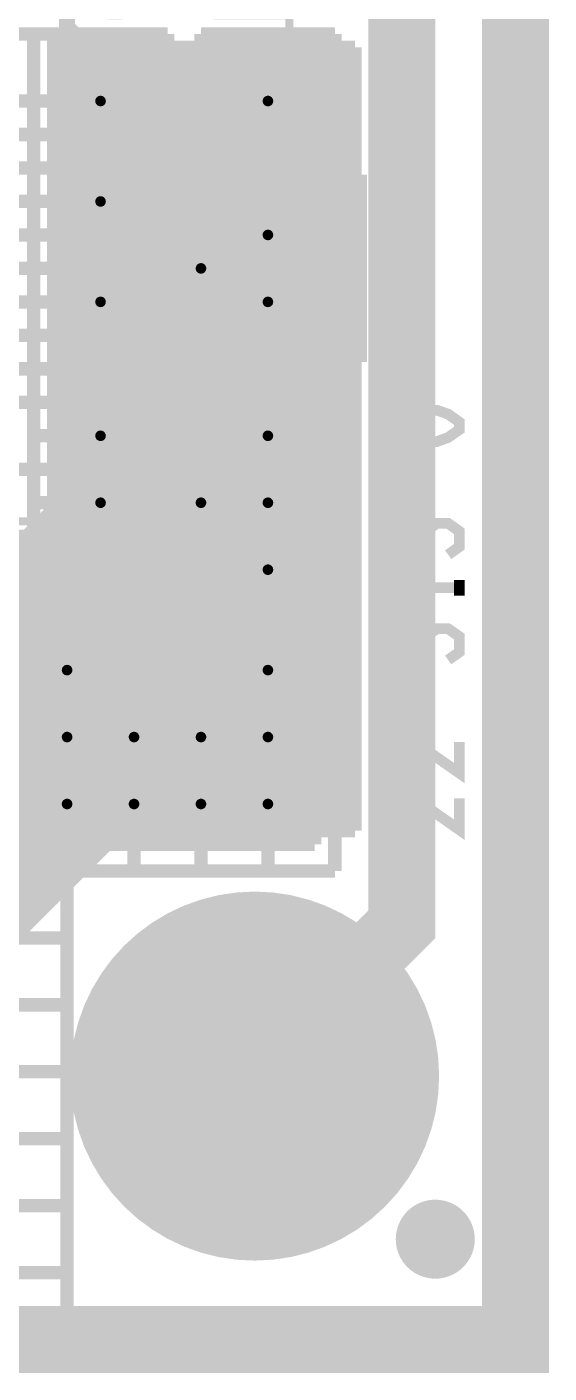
# Model space of a CAD drawing. Extents: x -1 to 101, y -64 to 41.
# Drawn here: x 90.68 to 100.58, y -0.64 to 24.9 of the extents above; entities that cross this region are included whole.
import ezdxf

# ---------------------------------------------------------------- set-up
doc = ezdxf.new("R2010")
doc.units = 0
doc.header["$MEASUREMENT"] = 0
doc.layers.get('0').update_dxf_attribs({"linetype": 'CONTINUOUS'})
for name, color, linetype in [('22-313-0_AST', 7, 'CONTINUOUS'), ('22-313-0_BOT', 7, 'CONTINUOUS'), ('22-313-0_DRD', 2, 'CONTINUOUS'), ('22-313-0_SMB', 4, 'CONTINUOUS'), ('22-313-0_SMT', 3, 'CONTINUOUS'), ('22-313-0_SST', 10, 'CONTINUOUS'), ('22-313-0_TOP', 14, 'CONTINUOUS'), ('THRUHOLE_NPT', 12, 'CONTINUOUS'), ('THRUHOLE_TAP', 11, 'CONTINUOUS')]:
    doc.layers.add(name, color=color, linetype=linetype)

# ---------------------------------------------------------------- blocks, each defined once
blk = doc.blocks.new('ROUND_9')
at = {"const_width": 3.50012}
blk.add_lwpolyline([(-1.75006, 0, 1), (1.75006, 0, 1)], format="xyb", close=True, dxfattribs=at)
blk = doc.blocks.new('ROUND_29')
at = {"const_width": 1.49987}
blk.add_lwpolyline([(-0.749934, 0, 1), (0.749934, 0, 1)], format="xyb", close=True, dxfattribs=at)
blk = doc.blocks.new('ROUND_30')
at = {"const_width": 1.24968}
blk.add_lwpolyline([(-0.62484, 0, 1), (0.62484, 0, 1)], format="xyb", close=True, dxfattribs=at)
blk = doc.blocks.new('ROUND_43')
at = {"const_width": 0.35052}
blk.add_lwpolyline([(-0.17526, 0, 1), (0.17526, 0, 1)], format="xyb", close=True, dxfattribs=at)
blk = doc.blocks.new('ROUND_18')
at = {"const_width": 0.7493}
blk.add_lwpolyline([(-0.37465, 0, 1), (0.37465, 0, 1)], format="xyb", close=True, dxfattribs=at)
blk = doc.blocks.new('ROUND_1')
at = {"const_width": 0.50038}
blk.add_lwpolyline([(-0.25019, 0, 1), (0.25019, 0, 1)], format="xyb", close=True, dxfattribs=at)
blk = doc.blocks.new('ROUND_60')
at = {"const_width": 0.10033}
blk.add_lwpolyline([(-0.050164, 0, 1), (0.050164, 0, 1)], format="xyb", close=True, dxfattribs=at)
blk = doc.blocks.new('ROUND_12')
at = {"const_width": 0.69977}
blk.add_lwpolyline([(-0.349884, 0, 1), (0.349884, 0, 1)], format="xyb", close=True, dxfattribs=at)

msp = doc.modelspace()

# ---------------------------------------------------------------- linework, layer by layer
at = {"layer": '22-313-0_AST'}
for points, const_width in [([(0, 39.99992), (0, 0), (99.949, 0), (99.949, 39.99992), (0, 39.99992)], 1.27), ([(92.20962, 25.1206), (92.44584, 25.1206), (92.84462, 25.51938), (93.84538, 25.51938), (94.24416, 25.1206), (94.48038, 25.1206), (95.65386, 25.1206), (95.65386, 22.01926)], 0.1524), ([(91.15552, 20.61972), (94.7547, 20.61972), (94.7547, 24.2189), (91.15552, 24.2189), (91.15552, 20.61972)], 0.1524), ([(93.70314, 22.98954), (94.10446, 22.98954), (94.10446, 21.84908), (93.70314, 21.84908), (93.70314, 22.98954), (92.56522, 22.98954), (92.56522, 21.84908), (93.70314, 21.84908)], 0.1524), ([(95.65386, 18.62074), (95.65386, 22.01926), (97.0534, 22.01926), (97.0534, 18.62074), (95.65386, 18.62074), (95.65386, 15.5194), (94.48038, 15.5194), (92.20962, 15.5194)], 0.1524), ([(91.15552, 17.32026), (92.05468, 16.4211), (94.7547, 16.4211), (94.7547, 20.02028), (92.05468, 20.02028), (91.15552, 19.12112), (91.15552, 17.32026)], 0.1524), ([(93.70314, 18.79092), (94.10446, 18.79092), (94.10446, 17.65046), (93.70314, 17.65046), (93.70314, 18.79092), (92.56522, 18.79092), (92.56522, 17.65046), (93.70314, 17.65046)], 0.1524), ([(88.65616, 15.5194), (92.20962, 15.5194)], 0.1524), ([(92.4306, 14.8209), (91.97594, 14.8209)], 0.1524), ([(94.25686, 14.8209), (94.71406, 14.8209)], 0.1524), ([(92.06484, 12.13104), (92.57284, 12.13104)], 0.1524), ([(92.57284, 12.13104), (94.11716, 12.13104)], 0.1524), ([(94.62516, 12.13104), (94.11716, 12.13104)], 0.1524)]:
    msp.add_lwpolyline(points, dxfattribs=dict(at, const_width=const_width))
at = {"layer": '22-313-0_AST', "const_width": 0.1524}
for points in [[(92.5957, 15.13586, 0.4142136), (92.20962, 15.52194)], [(94.48038, 15.5194, 0.4142136), (94.09684, 15.13586)], [(92.4306, 14.8209, 0.2444488), (92.59437, 15.13586)], [(94.0943, 15.13586, 0.2430233), (94.25694, 14.82101)], [(91.97594, 14.8209, 0.1922457), (91.45673, 13.52042)], [(92.4306, 14.8209, 0.2441805), (91.75523, 13.52042)], [(94.9325, 13.52042, 0.2445272), (94.25639, 14.82023)], [(95.23222, 13.52042, 0.1922457), (94.7133, 14.82017)], [(91.45524, 13.52042, 0.2095614), (92.06448, 12.13065)], [(91.7575, 13.52042, 0.2723337), (92.57284, 12.13104)], [(94.11716, 12.13104, 0.2723337), (94.93504, 13.52042)], [(94.62516, 12.13104, 0.2095615), (95.23423, 13.52042)], [(92.77858, 12.13104, 0.0970803), (93.345, 12.02002)], [(93.345, 12.01928, 0.0970801), (93.9117, 12.13036)]]:
    msp.add_lwpolyline(points, format="xyb", dxfattribs=at)
at = {"layer": '22-313-0_BOT'}
for points, const_width in [([(94.99854, 4.99872), (94.99854, 5.08254), (97.79, 7.874), (97.79, 32.20974), (94.99854, 34.99866)], 1.27), ([(96.139, 24.511), (91.186, 24.511), (91.186, 15.748), (86.233, 10.795), (86.233, 8.255), (84.582, 6.604), (73.279, 6.604), (73.279, 0.889)], 0.254), ([(96.139, 24.4348), (91.186, 24.4348)], 0.254), ([(91.3384, 24.511), (91.3384, 8.5344)], 0.254), ([(91.567, 24.511), (91.567, 8.763)], 0.254), ([(91.7956, 24.511), (91.7956, 8.9916)], 0.254), ([(92.0242, 24.511), (92.0242, 9.2202)], 0.254), ([(92.2528, 24.511), (92.2528, 9.398)], 0.254), ([(92.4814, 24.511), (92.4814, 9.398)], 0.254), ([(92.71, 24.511), (92.71, 9.398)], 0.254), ([(92.9386, 24.511), (92.9386, 9.398)], 0.254), ([(93.1672, 24.511), (93.1672, 9.398)], 0.254), ([(93.3958, 24.511), (93.3958, 9.398)], 0.254), ([(93.6244, 24.511), (93.6244, 9.398)], 0.254), ([(93.853, 24.511), (93.853, 9.398)], 0.254), ([(94.0816, 24.511), (94.0816, 9.398)], 0.254), ([(94.3102, 24.511), (94.3102, 9.398)], 0.254), ([(94.5388, 24.511), (94.5388, 9.398)], 0.254), ([(94.7674, 24.511), (94.7674, 9.398)], 0.254), ([(94.996, 24.511), (94.996, 9.398)], 0.254), ([(95.2246, 24.511), (95.2246, 9.398)], 0.254), ([(95.4532, 24.511), (95.4532, 9.398)], 0.254), ([(95.6818, 24.511), (95.6818, 9.398)], 0.254), ([(95.9104, 24.511), (95.9104, 9.398)], 0.254), ([(96.139, 24.511), (96.139, 9.398)], 0.254), ([(96.139, 24.2062), (91.186, 24.2062)], 0.254), ([(96.139, 23.9776), (91.186, 23.9776)], 0.254), ([(96.139, 23.749), (91.186, 23.749)], 0.254), ([(96.139, 23.5204), (91.186, 23.5204)], 0.254), ([(96.139, 23.2918), (91.186, 23.2918)], 0.254), ([(96.139, 23.0632), (91.186, 23.0632)], 0.254), ([(96.139, 22.8346), (91.186, 22.8346)], 0.254), ([(96.139, 22.606), (91.186, 22.606)], 0.254), ([(96.139, 22.3774), (91.186, 22.3774)], 0.254), ([(96.139, 22.1488), (91.186, 22.1488)], 0.254), ([(96.139, 21.9202), (91.186, 21.9202)], 0.254), ([(96.139, 21.6916), (91.186, 21.6916)], 0.254), ([(96.139, 21.463), (91.186, 21.463)], 0.254), ([(96.139, 21.2344), (91.186, 21.2344)], 0.254), ([(96.139, 21.0058), (91.186, 21.0058)], 0.254), ([(96.139, 20.7772), (91.186, 20.7772)], 0.254), ([(96.139, 20.5486), (91.186, 20.5486)], 0.254), ([(96.139, 20.32), (91.186, 20.32)], 0.254), ([(96.139, 20.0914), (91.186, 20.0914)], 0.254), ([(96.139, 19.8628), (91.186, 19.8628)], 0.254), ([(96.139, 19.6342), (91.186, 19.6342)], 0.254), ([(96.139, 19.4056), (91.186, 19.4056)], 0.254), ([(96.139, 19.177), (91.186, 19.177)], 0.254), ([(96.139, 18.9484), (91.186, 18.9484)], 0.254), ([(96.139, 18.7198), (91.186, 18.7198)], 0.254), ([(96.139, 18.4912), (91.186, 18.4912)], 0.254), ([(96.139, 18.2626), (91.186, 18.2626)], 0.254), ([(96.139, 18.034), (91.186, 18.034)], 0.254), ([(96.139, 17.8054), (91.186, 17.8054)], 0.254), ([(96.139, 17.5768), (91.186, 17.5768)], 0.254), ([(96.139, 17.3482), (91.186, 17.3482)], 0.254), ([(96.139, 17.1196), (91.186, 17.1196)], 0.254), ([(96.139, 16.891), (91.186, 16.891)], 0.254), ([(96.139, 16.6624), (91.186, 16.6624)], 0.254), ([(96.139, 16.4338), (91.186, 16.4338)], 0.254), ([(96.139, 16.2052), (91.186, 16.2052)], 0.254), ([(96.139, 15.9766), (91.186, 15.9766)], 0.254), ([(96.139, 15.748), (91.186, 15.748)], 0.254), ([(96.139, 15.5194), (90.9574, 15.5194)], 0.254), ([(91.1098, 15.6718), (91.1098, 8.3058)], 0.254), ([(90.6526, 15.2146), (90.6526, 7.8486)], 0.254), ([(96.139, 15.2908), (90.7288, 15.2908)], 0.254), ([(90.8812, 15.4432), (90.8812, 8.0772)], 0.254), ([(96.139, 15.0622), (90.5002, 15.0622)], 0.254), ([(96.139, 14.8336), (90.2716, 14.8336)], 0.254), ([(96.139, 14.605), (90.043, 14.605)], 0.254), ([(96.139, 14.3764), (89.8144, 14.3764)], 0.254), ([(96.139, 13.9192), (89.3572, 13.9192)], 0.254), ([(96.139, 14.1478), (89.5858, 14.1478)], 0.254), ([(96.139, 13.6906), (89.1286, 13.6906)], 0.254), ([(96.139, 13.462), (88.9, 13.462)], 0.254), ([(96.139, 13.2334), (88.6714, 13.2334)], 0.254), ([(96.139, 13.0048), (88.4428, 13.0048)], 0.254), ([(96.139, 12.7762), (88.2142, 12.7762)], 0.254), ([(96.139, 12.5476), (87.9856, 12.5476)], 0.254), ([(96.139, 12.319), (87.757, 12.319)], 0.254), ([(96.139, 12.0904), (87.5284, 12.0904)], 0.254), ([(96.139, 11.6332), (87.0712, 11.6332)], 0.254), ([(96.139, 11.8618), (87.2998, 11.8618)], 0.254), ([(96.139, 11.4046), (86.8426, 11.4046)], 0.254), ([(96.139, 11.176), (86.614, 11.176)], 0.254), ([(96.139, 10.9474), (86.3854, 10.9474)], 0.254), ([(96.139, 10.7188), (86.233, 10.7188)], 0.254), ([(96.139, 10.4902), (86.233, 10.4902)], 0.254), ([(96.139, 10.2616), (86.233, 10.2616)], 0.254), ([(96.139, 10.033), (86.233, 10.033)], 0.254), ([(96.139, 9.8044), (86.233, 9.8044)], 0.254), ([(96.139, 9.5758), (86.233, 9.5758)], 0.254), ([(92.1512, 9.3472), (86.233, 9.3472)], 0.254), ([(92.202, 9.398), (90.424, 7.62)], 0.254), ([(96.139, 9.398), (92.202, 9.398)], 0.254), ([(91.9226, 9.1186), (86.233, 9.1186)], 0.254), ([(91.694, 8.89), (86.233, 8.89)], 0.254), ([(91.4654, 8.6614), (86.233, 8.6614)], 0.254), ([(91.2368, 8.4328), (86.233, 8.4328)], 0.254), ([(91.0082, 8.2042), (86.1822, 8.2042)], 0.254), ([(90.7796, 7.9756), (85.9536, 7.9756)], 0.254), ([(90.551, 7.747), (85.725, 7.747)], 0.254)]:
    msp.add_lwpolyline(points, dxfattribs=dict(at, const_width=const_width))
at = {"layer": '22-313-0_DRD'}
for points, const_width in [([(0, 39.99992), (0, 0), (99.949, 0), (99.949, 39.99992), (0, 39.99992)], 1.27), ([(91.44, 24.765), (88.9, 24.765)], 0.254), ([(90.805, 24.765), (90.805, 22.225)], 0.254), ([(93.345, 24.765), (90.805, 24.765)], 0.254), ([(91.44, 22.225), (91.44, 24.765)], 0.254), ([(92.075, 24.765), (92.075, 22.225)], 0.254), ([(93.345, 22.225), (93.345, 24.765)], 0.254), ([(93.98, 24.765), (93.98, 22.225)], 0.254), ([(96.52, 24.765), (93.98, 24.765)], 0.254), ([(95.25, 24.765), (95.25, 22.225)], 0.254), ([(96.52, 22.225), (96.52, 24.765)], 0.254), ([(91.44, 23.495), (88.9, 23.495)], 0.254), ([(93.345, 23.495), (90.805, 23.495)], 0.254), ([(96.52, 23.495), (93.98, 23.495)], 0.254), ([(91.44, 22.86), (88.9, 22.86)], 0.254), ([(90.805, 22.86), (90.805, 20.32)], 0.254), ([(93.345, 22.86), (90.805, 22.86)], 0.254), ([(91.44, 20.32), (91.44, 22.86)], 0.254), ([(92.075, 22.86), (92.075, 20.32)], 0.254), ([(93.345, 20.32), (93.345, 22.86)], 0.254), ([(93.16974, 22.16658), (93.80474, 22.80158)], 0.254), ([(93.16974, 22.67458), (93.16974, 22.16658)], 0.254), ([(93.80474, 22.03958), (93.16974, 22.67458)], 0.254), ([(93.80474, 22.80158), (94.43974, 22.16658)], 0.254), ([(94.43974, 22.67458), (93.80474, 22.03958)], 0.254), ([(94.43974, 22.16658), (94.43974, 22.67458)], 0.254), ([(88.9, 22.225), (91.44, 22.225)], 0.254), ([(90.805, 22.225), (93.345, 22.225)], 0.254), ([(93.98, 22.225), (93.98, 19.685)], 0.254), ([(96.52, 22.225), (93.98, 22.225)], 0.254), ([(93.98, 22.225), (96.52, 22.225)], 0.254), ([(95.25, 22.225), (95.25, 19.685)], 0.254), ([(96.52, 19.685), (96.52, 22.225)], 0.254), ([(91.44, 21.59), (88.9, 21.59)], 0.254), ([(93.345, 21.59), (90.805, 21.59)], 0.254), ([(92.71, 21.59), (92.71, 19.05)], 0.254), ([(95.25, 21.59), (92.71, 21.59)], 0.254), ([(93.98, 21.59), (93.98, 19.05)], 0.254), ([(95.25, 19.05), (95.25, 21.59)], 0.254), ([(91.44, 20.955), (88.9, 20.955)], 0.254), ([(90.805, 20.955), (90.805, 18.415)], 0.254), ([(93.345, 20.955), (90.805, 20.955)], 0.254), ([(91.44, 18.415), (91.44, 20.955)], 0.254), ([(92.075, 20.955), (92.075, 18.415)], 0.254), ([(93.345, 18.415), (93.345, 20.955)], 0.254), ([(96.52, 20.955), (93.98, 20.955)], 0.254), ([(93.98, 20.955), (93.98, 18.415)], 0.254), ([(96.52, 20.955), (93.98, 20.955)], 0.254), ([(95.25, 20.955), (95.25, 18.415)], 0.254), ([(96.52, 18.415), (96.52, 20.955)], 0.254), ([(88.9, 20.32), (91.44, 20.32)], 0.254), ([(90.805, 20.32), (93.345, 20.32)], 0.254), ([(95.25, 20.32), (92.71, 20.32)], 0.254), ([(91.44, 19.685), (88.9, 19.685)], 0.254), ([(93.345, 19.685), (90.805, 19.685)], 0.254), ([(93.98, 19.685), (96.52, 19.685)], 0.254), ([(96.52, 19.685), (93.98, 19.685)], 0.254), ([(91.44, 19.05), (88.9, 19.05)], 0.254), ([(91.44, 16.51), (91.44, 19.05)], 0.254), ([(92.71, 19.05), (95.25, 19.05)], 0.254), ([(93.16974, 17.96542), (93.80474, 18.60042)], 0.254), ([(93.80474, 18.60042), (94.43974, 17.96542)], 0.254), ([(88.9, 18.415), (91.44, 18.415)], 0.254), ([(90.805, 18.415), (90.805, 15.875)], 0.254), ([(93.345, 18.415), (90.805, 18.415)], 0.254), ([(90.805, 18.415), (93.345, 18.415)], 0.254), ([(92.075, 18.415), (92.075, 15.875)], 0.254), ([(93.16974, 18.47342), (93.16974, 17.96542)], 0.254), ([(93.80474, 17.83842), (93.16974, 18.47342)], 0.254), ([(93.345, 15.875), (93.345, 18.415)], 0.254), ([(94.43974, 18.47342), (93.80474, 17.83842)], 0.254), ([(93.98, 18.415), (96.52, 18.415)], 0.254), ([(93.98, 18.415), (93.98, 15.875)], 0.254), ([(96.52, 18.415), (93.98, 18.415)], 0.254), ([(94.43974, 17.96542), (94.43974, 18.47342)], 0.254), ([(95.25, 18.415), (95.25, 15.875)], 0.254), ([(96.52, 15.875), (96.52, 18.415)], 0.254), ([(91.44, 17.78), (88.9, 17.78)], 0.254), ([(90.805, 17.145), (90.805, 14.605)], 0.254), ([(93.345, 17.145), (90.805, 17.145)], 0.254), ([(93.345, 17.145), (90.805, 17.145)], 0.254), ([(92.075, 17.145), (92.075, 14.605)], 0.254), ([(92.71, 17.145), (92.71, 14.605)], 0.254), ([(95.25, 17.145), (92.71, 17.145)], 0.254), ([(93.345, 14.605), (93.345, 17.145)], 0.254), ([(93.98, 17.145), (93.98, 14.605)], 0.254), ([(96.52, 17.145), (93.98, 17.145)], 0.254), ([(93.98, 17.145), (93.98, 14.605)], 0.254), ([(96.52, 17.145), (93.98, 17.145)], 0.254), ([(95.25, 17.145), (95.25, 14.605)], 0.254), ([(95.25, 14.605), (95.25, 17.145)], 0.254), ([(96.52, 14.605), (96.52, 17.145)], 0.254), ([(88.9, 16.51), (91.44, 16.51)], 0.254), ([(93.345, 15.875), (90.805, 15.875)], 0.254), ([(90.805, 15.875), (93.345, 15.875)], 0.254), ([(95.25, 15.875), (92.71, 15.875)], 0.254), ([(93.98, 15.875), (93.98, 13.335)], 0.254), ([(96.52, 15.875), (93.98, 15.875)], 0.254), ([(96.52, 15.875), (93.98, 15.875)], 0.254), ([(93.98, 15.875), (96.52, 15.875)], 0.254), ([(95.25, 15.875), (95.25, 13.335)], 0.254), ([(96.52, 13.335), (96.52, 15.875)], 0.254), ([(91.44, 15.24), (88.9, 15.24)], 0.254), ([(91.44, 12.7), (91.44, 15.24)], 0.254), ([(90.805, 14.605), (93.345, 14.605)], 0.254), ([(92.71, 14.605), (95.25, 14.605)], 0.254), ([(96.52, 14.605), (93.98, 14.605)], 0.254), ([(93.98, 14.605), (96.52, 14.605)], 0.254), ([(91.44, 13.97), (88.9, 13.97)], 0.254), ([(91.44, 13.97), (88.9, 13.97)], 0.254), ([(92.71, 13.97), (90.17, 13.97)], 0.254), ([(91.44, 13.97), (91.44, 11.43)], 0.254), ([(91.44, 11.43), (91.44, 13.97)], 0.254), ([(92.71, 11.43), (92.71, 13.97)], 0.254), ([(93.345, 14.15542), (93.345, 12.88542)], 0.254), ([(93.98, 13.97), (93.98, 11.43)], 0.254), ([(96.52, 13.97), (93.98, 13.97)], 0.254), ([(95.25, 13.97), (95.25, 11.43)], 0.254), ([(96.52, 11.43), (96.52, 13.97)], 0.254), ([(93.98, 13.52042), (92.71, 13.52042)], 0.254), ([(93.98, 13.335), (96.52, 13.335)], 0.254), ([(91.44, 12.7), (88.9, 12.7)], 0.254), ([(91.44, 12.7), (88.9, 12.7)], 0.254), ([(88.9, 12.7), (91.44, 12.7)], 0.254), ([(92.71, 12.7), (90.17, 12.7)], 0.254), ([(92.71, 12.7), (90.17, 12.7)], 0.254), ([(91.44, 12.7), (91.44, 10.16)], 0.254), ([(93.98, 12.7), (91.44, 12.7)], 0.254), ([(91.44, 12.7), (91.44, 10.16)], 0.254), ([(91.44, 10.16), (91.44, 12.7)], 0.254), ([(92.71, 12.7), (92.71, 10.16)], 0.254), ([(95.25, 12.7), (92.71, 12.7)], 0.254), ([(92.71, 12.7), (92.71, 10.16)], 0.254), ([(92.71, 10.16), (92.71, 12.7)], 0.254), ([(93.98, 12.7), (93.98, 10.16)], 0.254), ([(93.98, 10.16), (93.98, 12.7)], 0.254), ([(96.52, 12.7), (93.98, 12.7)], 0.254), ([(93.98, 12.7), (93.98, 10.16)], 0.254), ([(96.52, 12.7), (93.98, 12.7)], 0.254), ([(95.25, 10.16), (95.25, 12.7)], 0.254), ([(95.25, 12.7), (95.25, 10.16)], 0.254), ([(96.52, 10.16), (96.52, 12.7)], 0.254), ([(88.9, 11.43), (91.44, 11.43)], 0.254), ([(91.44, 11.43), (88.9, 11.43)], 0.254), ([(91.44, 11.43), (88.9, 11.43)], 0.254), ([(90.17, 11.43), (92.71, 11.43)], 0.254), ([(92.71, 11.43), (90.17, 11.43)], 0.254), ([(92.71, 11.43), (90.17, 11.43)], 0.254), ([(91.44, 11.43), (91.44, 8.89)], 0.254), ([(93.98, 11.43), (91.44, 11.43)], 0.254), ([(93.98, 11.43), (91.44, 11.43)], 0.254), ([(91.44, 11.43), (91.44, 8.89)], 0.254), ([(91.44, 8.89), (91.44, 11.43)], 0.254), ([(92.71, 11.43), (92.71, 8.89)], 0.254), ([(95.25, 11.43), (92.71, 11.43)], 0.254), ([(92.71, 11.43), (92.71, 8.89)], 0.254), ([(95.25, 11.43), (92.71, 11.43)], 0.254), ([(92.71, 8.89), (92.71, 11.43)], 0.254), ([(93.98, 8.89), (93.98, 11.43)], 0.254), ([(93.98, 11.43), (96.52, 11.43)], 0.254), ([(96.52, 11.43), (93.98, 11.43)], 0.254), ([(93.98, 11.43), (93.98, 8.89)], 0.254), ([(96.52, 11.43), (93.98, 11.43)], 0.254), ([(93.98, 11.43), (93.98, 8.89)], 0.254), ([(95.25, 11.43), (95.25, 8.89)], 0.254), ([(95.25, 8.89), (95.25, 11.43)], 0.254), ([(96.52, 8.89), (96.52, 11.43)], 0.254), ([(88.9, 10.16), (91.44, 10.16)], 0.254), ([(91.44, 10.16), (88.9, 10.16)], 0.254), ([(91.44, 10.16), (88.9, 10.16)], 0.254), ([(90.17, 10.16), (92.71, 10.16)], 0.254), ([(92.71, 10.16), (90.17, 10.16)], 0.254), ([(93.98, 10.16), (91.44, 10.16)], 0.254), ([(91.44, 10.16), (93.98, 10.16)], 0.254), ([(91.44, 7.62), (91.44, 10.16)], 0.254), ([(92.71, 10.16), (95.25, 10.16)], 0.254), ([(95.25, 10.16), (92.71, 10.16)], 0.254), ([(93.98, 10.16), (96.52, 10.16)], 0.254), ([(96.52, 10.16), (93.98, 10.16)], 0.254), ([(91.44, 8.89), (88.9, 8.89)], 0.254), ([(88.9, 8.89), (91.44, 8.89)], 0.254), ([(91.44, 8.89), (88.9, 8.89)], 0.254), ([(90.17, 8.89), (92.71, 8.89)], 0.254), ([(91.44, 6.35), (91.44, 8.89)], 0.254), ([(91.44, 8.89), (93.98, 8.89)], 0.254), ([(92.71, 8.89), (95.25, 8.89)], 0.254), ([(93.98, 8.89), (96.52, 8.89)], 0.254), ([(91.44, 7.62), (88.9, 7.62)], 0.254), ([(88.9, 7.62), (91.44, 7.62)], 0.254), ([(88.9, 6.35), (91.44, 6.35)], 0.254), ([(91.44, 6.35), (88.9, 6.35)], 0.254), ([(91.44, 3.81), (91.44, 6.35)], 0.254), ([(94.36354, 5.63372), (94.36354, 4.36372)], 0.254), ([(95.63354, 5.63372), (94.36354, 5.63372)], 0.254), ([(95.63354, 5.63372), (94.36354, 4.36372)], 0.254), ([(95.63354, 4.36372), (94.36354, 5.63372)], 0.254), ([(95.63354, 4.36372), (95.63354, 5.63372)], 0.254), ([(91.44, 5.08), (88.9, 5.08)], 0.254), ([(91.44, 5.08), (88.9, 5.08)], 0.254), ([(91.44, 2.54), (91.44, 5.08)], 0.254), ([(94.36354, 4.36372), (95.63354, 4.36372)], 0.254), ([(91.44, 3.81), (88.9, 3.81)], 0.254), ([(88.9, 3.81), (91.44, 3.81)], 0.254), ([(91.44, 3.81), (88.9, 3.81)], 0.254), ([(91.44, 1.27), (91.44, 3.81)], 0.254), ([(91.44, 2.54), (88.9, 2.54)], 0.254), ([(88.9, 2.54), (91.44, 2.54)], 0.254), ([(91.44, 2.54), (88.9, 2.54)], 0.254), ([(91.44, 0), (91.44, 2.54)], 0.254), ([(88.9, 1.27), (91.44, 1.27)], 0.254), ([(91.44, 1.27), (88.9, 1.27)], 0.254), ([(88.9, 0), (91.44, 0)], 0.254)]:
    msp.add_lwpolyline(points, dxfattribs=dict(at, const_width=const_width))
at = {"layer": '22-313-0_SMB', "const_width": 0.254}
for points in [[(91.567, 24.003), (91.567, 15.367), (86.614, 10.414), (86.614, 7.62), (85.217, 6.223), (73.914, 6.223), (73.914, 1.143)], [(95.631, 24.003), (91.567, 24.003)], [(91.6178, 24.003), (91.6178, 9.3218)], [(91.8464, 24.003), (91.8464, 9.5504)], [(92.075, 24.003), (92.075, 9.779)], [(92.3036, 24.003), (92.3036, 9.779)], [(92.5322, 24.003), (92.5322, 9.779)], [(92.7608, 24.003), (92.7608, 9.779)], [(92.9894, 24.003), (92.9894, 9.779)], [(93.218, 24.003), (93.218, 9.779)], [(93.4466, 24.003), (93.4466, 9.779)], [(93.6752, 24.003), (93.6752, 9.779)], [(93.9038, 24.003), (93.9038, 9.779)], [(94.1324, 24.003), (94.1324, 9.779)], [(94.361, 24.003), (94.361, 9.779)], [(94.5896, 24.003), (94.5896, 9.779)], [(94.8182, 24.003), (94.8182, 9.779)], [(95.0468, 24.003), (95.0468, 9.779)], [(95.2754, 24.003), (95.2754, 9.779)], [(95.504, 24.003), (95.504, 9.779)], [(95.631, 24.003), (95.631, 9.779)], [(95.631, 23.876), (91.567, 23.876)], [(95.631, 23.6474), (91.567, 23.6474)], [(95.631, 23.4188), (91.567, 23.4188)], [(95.631, 23.1902), (91.567, 23.1902)], [(95.631, 22.9616), (91.567, 22.9616)], [(95.631, 22.733), (91.567, 22.733)], [(95.631, 22.5044), (91.567, 22.5044)], [(95.631, 22.2758), (91.567, 22.2758)], [(95.631, 22.0472), (91.567, 22.0472)], [(95.631, 21.8186), (91.567, 21.8186)], [(95.631, 21.59), (91.567, 21.59)], [(95.631, 21.3614), (91.567, 21.3614)], [(95.631, 21.1328), (91.567, 21.1328)], [(95.631, 20.9042), (91.567, 20.9042)], [(95.631, 20.6756), (91.567, 20.6756)], [(95.631, 20.447), (91.567, 20.447)], [(95.631, 20.2184), (91.567, 20.2184)], [(95.631, 19.9898), (91.567, 19.9898)], [(95.631, 19.7612), (91.567, 19.7612)], [(95.631, 19.5326), (91.567, 19.5326)], [(95.631, 19.304), (91.567, 19.304)], [(95.631, 19.0754), (91.567, 19.0754)], [(95.631, 18.8468), (91.567, 18.8468)], [(95.631, 18.6182), (91.567, 18.6182)], [(95.631, 18.3896), (91.567, 18.3896)], [(95.631, 18.161), (91.567, 18.161)], [(95.631, 17.9324), (91.567, 17.9324)], [(95.631, 17.7038), (91.567, 17.7038)], [(95.631, 17.4752), (91.567, 17.4752)], [(95.631, 17.2466), (91.567, 17.2466)], [(95.631, 17.018), (91.567, 17.018)], [(95.631, 16.7894), (91.567, 16.7894)], [(95.631, 16.5608), (91.567, 16.5608)], [(95.631, 16.3322), (91.567, 16.3322)], [(95.631, 16.1036), (91.567, 16.1036)], [(95.631, 15.875), (91.567, 15.875)], [(95.631, 15.6464), (91.567, 15.6464)], [(95.631, 15.4178), (91.567, 15.4178)], [(91.1606, 14.9606), (91.1606, 8.8646)], [(95.631, 14.9606), (91.1606, 14.9606)], [(91.3892, 15.1892), (91.3892, 9.0932)], [(95.631, 15.1892), (91.3892, 15.1892)], [(90.932, 14.732), (90.932, 8.636)], [(95.631, 14.732), (90.932, 14.732)], [(90.7034, 14.5034), (90.7034, 8.4074)], [(95.631, 14.5034), (90.7034, 14.5034)], [(95.631, 14.2748), (90.4748, 14.2748)], [(95.631, 14.0462), (90.2462, 14.0462)], [(95.631, 13.8176), (90.0176, 13.8176)], [(95.631, 13.589), (89.789, 13.589)], [(95.631, 13.3604), (89.5604, 13.3604)], [(95.631, 12.9032), (89.1032, 12.9032)], [(95.631, 13.1318), (89.3318, 13.1318)], [(95.631, 12.6746), (88.8746, 12.6746)], [(95.631, 12.446), (88.646, 12.446)], [(95.631, 12.2174), (88.4174, 12.2174)], [(95.631, 11.9888), (88.1888, 11.9888)], [(95.631, 11.7602), (87.9602, 11.7602)], [(95.631, 11.5316), (87.7316, 11.5316)], [(95.631, 11.303), (87.503, 11.303)], [(95.631, 11.0744), (87.2744, 11.0744)], [(95.631, 10.6172), (86.8172, 10.6172)], [(95.631, 10.8458), (87.0458, 10.8458)], [(95.631, 10.3886), (86.614, 10.3886)], [(95.631, 10.16), (86.614, 10.16)], [(95.631, 9.9314), (86.614, 9.9314)], [(91.9988, 9.7028), (86.614, 9.7028)], [(92.075, 9.779), (89.916, 7.62)], [(95.631, 9.779), (92.075, 9.779)], [(91.7702, 9.4742), (86.614, 9.4742)], [(91.5416, 9.2456), (86.614, 9.2456)], [(91.313, 9.017), (86.614, 9.017)], [(91.0844, 8.7884), (86.614, 8.7884)], [(90.8558, 8.5598), (86.614, 8.5598)], [(90.6272, 8.3312), (86.614, 8.3312)]]:
    msp.add_lwpolyline(points, dxfattribs=at)
at = {"layer": '22-313-0_SST'}
for points, const_width in [([(92.20962, 25.1206), (92.44584, 25.1206), (92.84462, 25.51938), (93.84538, 25.51938), (94.24416, 25.1206), (94.48038, 25.1206), (95.65386, 25.1206), (95.65386, 22.01926)], 0.1524), ([(91.15552, 20.61972), (94.7547, 20.61972), (94.7547, 24.2189), (91.15552, 24.2189), (91.15552, 20.61972)], 0.1524), ([(93.70314, 22.98954), (94.10446, 22.98954), (94.10446, 21.84908), (93.70314, 21.84908), (93.70314, 22.98954), (92.56522, 22.98954), (92.56522, 21.84908), (93.70314, 21.84908)], 0.1524), ([(95.65386, 18.62074), (95.65386, 22.01926), (97.0534, 22.01926), (97.0534, 18.62074), (95.65386, 18.62074), (95.65386, 15.5194), (94.48038, 15.5194), (92.20962, 15.5194)], 0.1524), ([(95.67418, 21.96084), (95.67418, 18.6436)], 0.1524), ([(96.9899, 21.96084), (95.67418, 21.96084)], 0.1524), ([(96.9899, 21.89988), (95.67418, 21.89988)], 0.1524), ([(95.77578, 21.96084), (95.77578, 18.6436)], 0.1524), ([(95.91294, 21.96084), (95.91294, 18.6436)], 0.1524), ([(96.0501, 21.96084), (96.0501, 18.6436)], 0.1524), ([(96.18726, 21.96084), (96.18726, 18.6436)], 0.1524), ([(96.32442, 21.96084), (96.32442, 18.6436)], 0.1524), ([(96.46158, 21.96084), (96.46158, 18.6436)], 0.1524), ([(96.59874, 21.96084), (96.59874, 18.6436)], 0.1524), ([(96.7359, 21.96084), (96.7359, 18.6436)], 0.1524), ([(96.87306, 21.96084), (96.87306, 18.6436)], 0.1524), ([(96.9899, 21.96084), (96.9899, 18.6436)], 0.1524), ([(96.9899, 21.76272), (95.67418, 21.76272)], 0.1524), ([(96.9899, 21.62556), (95.67418, 21.62556)], 0.1524), ([(96.9899, 21.4884), (95.67418, 21.4884)], 0.1524), ([(96.9899, 21.35124), (95.67418, 21.35124)], 0.1524), ([(96.9899, 21.21408), (95.67418, 21.21408)], 0.1524), ([(96.9899, 21.07692), (95.67418, 21.07692)], 0.1524), ([(96.9899, 20.93976), (95.67418, 20.93976)], 0.1524), ([(96.9899, 20.8026), (95.67418, 20.8026)], 0.1524), ([(96.9899, 20.66544), (95.67418, 20.66544)], 0.1524), ([(96.9899, 20.52828), (95.67418, 20.52828)], 0.1524), ([(96.9899, 20.39112), (95.67418, 20.39112)], 0.1524), ([(96.9899, 20.25396), (95.67418, 20.25396)], 0.1524), ([(96.9899, 20.1168), (95.67418, 20.1168)], 0.1524), ([(91.15552, 17.32026), (92.05468, 16.4211), (94.7547, 16.4211), (94.7547, 20.02028), (92.05468, 20.02028), (91.15552, 19.12112), (91.15552, 17.32026)], 0.1524), ([(96.9899, 19.97964), (95.67418, 19.97964)], 0.1524), ([(96.9899, 19.84248), (95.67418, 19.84248)], 0.1524), ([(96.9899, 19.70532), (95.67418, 19.70532)], 0.1524), ([(96.9899, 19.56816), (95.67418, 19.56816)], 0.1524), ([(96.9899, 19.431), (95.67418, 19.431)], 0.1524), ([(96.9899, 19.29384), (95.67418, 19.29384)], 0.1524), ([(96.9899, 19.15668), (95.67418, 19.15668)], 0.1524), ([(96.9899, 19.01952), (95.67418, 19.01952)], 0.1524), ([(96.9899, 18.88236), (95.67418, 18.88236)], 0.1524), ([(93.70314, 18.79092), (94.10446, 18.79092), (94.10446, 17.65046), (93.70314, 17.65046), (93.70314, 18.79092), (92.56522, 18.79092), (92.56522, 17.65046), (93.70314, 17.65046)], 0.1524), ([(96.9899, 18.7452), (95.67418, 18.7452)], 0.1524), ([(96.9899, 18.6436), (95.67418, 18.6436)], 0.1524), ([(98.87966, 17.2593), (98.66884, 17.11198), (98.45548, 17.03578), (98.03384, 17.03578), (97.82048, 17.11198), (97.60966, 17.2593), (97.60966, 17.40662), (97.82048, 17.55648), (98.03384, 17.63014), (98.45548, 17.63014), (98.66884, 17.55648), (98.87966, 17.40662), (98.87966, 17.2593)], 0.2032), ([(98.24466, 16.55572), (98.24466, 15.9639)], 0.2032), ([(88.65616, 15.5194), (92.20962, 15.5194)], 0.1524), ([(98.66884, 14.88948), (98.87966, 15.03934), (98.87966, 15.33398), (98.66884, 15.48384), (98.45548, 15.48384), (98.03384, 15.18666), (97.60966, 15.48384), (97.60966, 14.88948)], 0.2032), ([(92.4306, 14.8209), (91.97594, 14.8209)], 0.1524), ([(94.25686, 14.8209), (94.71406, 14.8209)], 0.1524), ([(98.87966, 14.2621), (97.60966, 14.2621), (97.82048, 14.11478)], 0.2032), ([(98.87966, 14.40942), (98.87966, 14.11478)], 0.2032), ([(98.66884, 12.89304), (98.87966, 13.04036), (98.87966, 13.33754), (98.66884, 13.48486), (98.45548, 13.48486), (98.03384, 13.18768), (97.60966, 13.48486), (97.60966, 12.89304)], 0.2032), ([(98.24466, 12.41298), (98.24466, 11.81862)], 0.2032), ([(92.06484, 12.13104), (92.57284, 12.13104)], 0.1524), ([(92.57284, 12.13104), (94.11716, 12.13104)], 0.1524), ([(94.62516, 12.13104), (94.11716, 12.13104)], 0.1524), ([(98.87966, 11.33856), (98.87966, 10.74674), (98.03384, 11.33856), (97.82048, 11.33856), (97.60966, 11.2649), (97.60966, 10.8204), (97.82048, 10.74674)], 0.2032), ([(98.87966, 10.26668), (98.87966, 9.67232), (98.03384, 10.26668), (97.82048, 10.26668), (97.60966, 10.19048), (97.60966, 9.74598), (97.82048, 9.67232)], 0.2032)]:
    msp.add_lwpolyline(points, dxfattribs=dict(at, const_width=const_width))
at = {"layer": '22-313-0_SST', "const_width": 0.1524}
for points in [[(92.5957, 15.13586, 0.4142136), (92.20962, 15.52194)], [(94.48038, 15.5194, 0.4142136), (94.09684, 15.13586)], [(92.4306, 14.8209, 0.2444488), (92.59437, 15.13586)], [(94.0943, 15.13586, 0.2430233), (94.25694, 14.82101)], [(91.97594, 14.8209, 0.1922457), (91.45673, 13.52042)], [(92.4306, 14.8209, 0.2441805), (91.75523, 13.52042)], [(94.9325, 13.52042, 0.2445272), (94.25639, 14.82023)], [(95.23222, 13.52042, 0.1922457), (94.7133, 14.82017)], [(91.45524, 13.52042, 0.2095614), (92.06448, 12.13065)], [(91.7575, 13.52042, 0.2723337), (92.57284, 12.13104)], [(94.11716, 12.13104, 0.2723337), (94.93504, 13.52042)], [(94.62516, 12.13104, 0.2095615), (95.23423, 13.52042)], [(92.77858, 12.13104, 0.0970803), (93.345, 12.02002)], [(93.345, 12.01928, 0.0970801), (93.9117, 12.13036)]]:
    msp.add_lwpolyline(points, format="xyb", dxfattribs=at)
at = {"layer": '22-313-0_TOP'}
for points, const_width in [([(92.075, 30.48), (91.44, 29.845), (91.44, 24.892), (93.80474, 22.52726), (93.80474, 22.42058)], 0.3048), ([(96.901, 24.511), (91.186, 24.511), (91.186, 15.748), (86.233, 10.795), (86.233, 8.255), (84.455, 6.477), (73.279, 6.477), (73.279, 0.889)], 0.254), ([(96.901, 24.4348), (91.186, 24.4348)], 0.254), ([(91.3384, 24.511), (91.3384, 8.9154)], 0.254), ([(91.567, 24.511), (91.567, 9.144)], 0.254), ([(91.7956, 24.511), (91.7956, 9.3726)], 0.254), ([(92.0242, 24.511), (92.0242, 9.6012)], 0.254), ([(92.2528, 24.511), (92.2528, 9.652)], 0.254), ([(92.4814, 24.511), (92.4814, 9.652)], 0.254), ([(92.71, 24.511), (92.71, 9.652)], 0.254), ([(92.9386, 24.511), (92.9386, 9.652)], 0.254), ([(93.1672, 24.511), (93.1672, 9.652)], 0.254), ([(93.3958, 24.511), (93.3958, 9.652)], 0.254), ([(93.6244, 24.511), (93.6244, 9.652)], 0.254), ([(93.853, 24.511), (93.853, 9.652)], 0.254), ([(94.0816, 24.511), (94.0816, 9.652)], 0.254), ([(94.3102, 24.511), (94.3102, 9.652)], 0.254), ([(94.5388, 24.511), (94.5388, 9.652)], 0.254), ([(94.7674, 24.511), (94.7674, 9.652)], 0.254), ([(94.996, 24.511), (94.996, 9.652)], 0.254), ([(95.2246, 24.511), (95.2246, 9.652)], 0.254), ([(95.4532, 24.511), (95.4532, 9.652)], 0.254), ([(95.6818, 24.511), (95.6818, 9.652)], 0.254), ([(95.9104, 24.511), (95.9104, 9.652)], 0.254), ([(96.139, 24.511), (96.139, 9.652)], 0.254), ([(96.3676, 24.511), (96.3676, 9.652)], 0.254), ([(96.5962, 24.511), (96.5962, 9.652)], 0.254), ([(96.8248, 24.511), (96.8248, 9.652)], 0.254), ([(96.901, 24.511), (96.901, 9.652)], 0.254), ([(96.901, 24.2062), (91.186, 24.2062)], 0.254), ([(96.901, 23.9776), (91.186, 23.9776)], 0.254), ([(96.901, 23.749), (91.186, 23.749)], 0.254), ([(96.901, 23.5204), (91.186, 23.5204)], 0.254), ([(96.901, 23.2918), (91.186, 23.2918)], 0.254), ([(96.901, 23.0632), (91.186, 23.0632)], 0.254), ([(96.901, 22.8346), (91.186, 22.8346)], 0.254), ([(96.901, 22.606), (91.186, 22.606)], 0.254), ([(96.901, 22.3774), (91.186, 22.3774)], 0.254), ([(96.901, 22.1488), (91.186, 22.1488)], 0.254), ([(96.901, 21.9202), (91.186, 21.9202)], 0.254), ([(96.901, 21.6916), (91.186, 21.6916)], 0.254), ([(96.901, 21.463), (91.186, 21.463)], 0.254), ([(96.901, 21.2344), (91.186, 21.2344)], 0.254), ([(96.901, 21.0058), (91.186, 21.0058)], 0.254), ([(96.901, 20.7772), (91.186, 20.7772)], 0.254), ([(96.901, 20.5486), (91.186, 20.5486)], 0.254), ([(96.901, 20.32), (91.186, 20.32)], 0.254), ([(96.901, 20.0914), (91.186, 20.0914)], 0.254), ([(96.901, 19.8628), (91.186, 19.8628)], 0.254), ([(96.901, 19.6342), (91.186, 19.6342)], 0.254), ([(96.901, 19.4056), (91.186, 19.4056)], 0.254), ([(96.901, 19.177), (91.186, 19.177)], 0.254), ([(96.901, 18.9484), (91.186, 18.9484)], 0.254), ([(96.901, 18.7198), (91.186, 18.7198)], 0.254), ([(96.901, 18.4912), (91.186, 18.4912)], 0.254), ([(96.901, 18.2626), (91.186, 18.2626)], 0.254), ([(96.901, 18.034), (91.186, 18.034)], 0.254), ([(96.901, 17.8054), (91.186, 17.8054)], 0.254), ([(96.901, 17.5768), (91.186, 17.5768)], 0.254), ([(98.87966, 17.2593), (98.66884, 17.11198), (98.45548, 17.03578), (98.03384, 17.03578), (97.82048, 17.11198), (97.60966, 17.2593), (97.60966, 17.40662), (97.82048, 17.55648), (98.03384, 17.63014), (98.45548, 17.63014), (98.66884, 17.55648), (98.87966, 17.40662), (98.87966, 17.2593)], 0.2032), ([(96.901, 17.3482), (91.186, 17.3482)], 0.254), ([(96.901, 17.1196), (91.186, 17.1196)], 0.254), ([(96.901, 16.891), (91.186, 16.891)], 0.254), ([(96.901, 16.6624), (91.186, 16.6624)], 0.254), ([(98.24466, 16.55572), (98.24466, 15.9639)], 0.2032), ([(96.901, 16.4338), (91.186, 16.4338)], 0.254), ([(96.901, 16.2052), (91.186, 16.2052)], 0.254), ([(96.901, 15.9766), (91.186, 15.9766)], 0.254), ([(96.901, 15.748), (91.186, 15.748)], 0.254), ([(96.901, 15.5194), (90.9574, 15.5194)], 0.254), ([(91.1098, 15.6718), (91.1098, 8.6868)], 0.254), ([(98.66884, 14.88948), (98.87966, 15.03934), (98.87966, 15.33398), (98.66884, 15.48384), (98.45548, 15.48384), (98.03384, 15.18666), (97.60966, 15.48384), (97.60966, 14.88948)], 0.2032), ([(90.6526, 15.2146), (90.6526, 8.2296)], 0.254), ([(96.901, 15.2908), (90.7288, 15.2908)], 0.254), ([(90.8812, 15.4432), (90.8812, 8.4582)], 0.254), ([(96.901, 15.0622), (90.5002, 15.0622)], 0.254), ([(96.901, 14.8336), (90.2716, 14.8336)], 0.254), ([(96.901, 14.605), (90.043, 14.605)], 0.254), ([(96.901, 14.3764), (89.8144, 14.3764)], 0.254), ([(98.87966, 14.2621), (97.60966, 14.2621), (97.82048, 14.11478)], 0.2032), ([(98.87966, 14.40942), (98.87966, 14.11478)], 0.2032), ([(96.901, 13.9192), (89.3572, 13.9192)], 0.254), ([(96.901, 14.1478), (89.5858, 14.1478)], 0.254), ([(96.901, 13.6906), (89.1286, 13.6906)], 0.254), ([(96.901, 13.462), (88.9, 13.462)], 0.254), ([(98.66884, 12.89304), (98.87966, 13.04036), (98.87966, 13.33754), (98.66884, 13.48486), (98.45548, 13.48486), (98.03384, 13.18768), (97.60966, 13.48486), (97.60966, 12.89304)], 0.2032), ([(96.901, 13.2334), (88.6714, 13.2334)], 0.254), ([(96.901, 13.0048), (88.4428, 13.0048)], 0.254), ([(96.901, 12.7762), (88.2142, 12.7762)], 0.254), ([(96.901, 12.5476), (87.9856, 12.5476)], 0.254), ([(98.24466, 12.41298), (98.24466, 11.81862)], 0.2032), ([(96.901, 12.319), (87.757, 12.319)], 0.254), ([(96.901, 12.0904), (87.5284, 12.0904)], 0.254), ([(96.901, 11.6332), (87.0712, 11.6332)], 0.254), ([(96.901, 11.8618), (87.2998, 11.8618)], 0.254), ([(96.901, 11.4046), (86.8426, 11.4046)], 0.254), ([(96.901, 11.176), (86.614, 11.176)], 0.254), ([(98.87966, 11.33856), (98.87966, 10.74674), (98.03384, 11.33856), (97.82048, 11.33856), (97.60966, 11.2649), (97.60966, 10.8204), (97.82048, 10.74674)], 0.2032), ([(96.901, 10.9474), (86.3854, 10.9474)], 0.254), ([(96.901, 10.7188), (86.233, 10.7188)], 0.254), ([(96.901, 10.4902), (86.233, 10.4902)], 0.254), ([(96.901, 10.2616), (86.233, 10.2616)], 0.254), ([(98.87966, 10.26668), (98.87966, 9.67232), (98.03384, 10.26668), (97.82048, 10.26668), (97.60966, 10.19048), (97.60966, 9.74598), (97.82048, 9.67232)], 0.2032), ([(96.901, 10.033), (86.233, 10.033)], 0.254), ([(96.901, 9.8044), (86.233, 9.8044)], 0.254), ([(92.075, 9.652), (90.424, 8.001)], 0.254), ([(96.901, 9.652), (92.075, 9.652)], 0.254), ([(91.9988, 9.5758), (86.233, 9.5758)], 0.254), ([(91.7702, 9.3472), (86.233, 9.3472)], 0.254), ([(91.5416, 9.1186), (86.233, 9.1186)], 0.254), ([(91.313, 8.89), (86.233, 8.89)], 0.254), ([(91.0844, 8.6614), (86.233, 8.6614)], 0.254), ([(90.8558, 8.4328), (86.233, 8.4328)], 0.254), ([(90.6272, 8.2042), (86.1822, 8.2042)], 0.254)]:
    msp.add_lwpolyline(points, dxfattribs=dict(at, const_width=const_width))

# ---------------------------------------------------------------- block references
at = {"layer": '22-313-0_BOT'}
for name, p in [('ROUND_43', (92.075, 23.495)), ('ROUND_43', (95.25, 23.495)), ('ROUND_30', (93.80474, 22.42058)), ('ROUND_43', (92.075, 21.59)), ('ROUND_43', (95.25, 20.955)), ('ROUND_43', (93.98, 20.32)), ('ROUND_43', (92.075, 19.685)), ('ROUND_43', (95.25, 19.685)), ('ROUND_30', (93.80474, 18.21942)), ('ROUND_43', (92.075, 17.145)), ('ROUND_43', (95.25, 17.145)), ('ROUND_43', (92.075, 15.875)), ('ROUND_43', (93.98, 15.875)), ('ROUND_43', (95.25, 15.875)), ('ROUND_29', (93.345, 13.52042)), ('ROUND_43', (95.25, 14.605)), ('ROUND_43', (91.44, 12.7)), ('ROUND_43', (95.25, 12.7)), ('ROUND_43', (91.44, 11.43)), ('ROUND_43', (92.71, 11.43)), ('ROUND_43', (93.98, 11.43)), ('ROUND_43', (95.25, 11.43)), ('ROUND_43', (91.44, 10.16)), ('ROUND_43', (92.71, 10.16)), ('ROUND_43', (93.98, 10.16)), ('ROUND_43', (95.25, 10.16)), ('ROUND_9', (94.99854, 4.99872))]:
    msp.add_blockref(name, p, dxfattribs=at)
at = {"layer": '22-313-0_SMB'}
for name, p in [('ROUND_30', (93.80474, 22.42058)), ('ROUND_30', (93.80474, 18.21942)), ('ROUND_9', (94.99854, 4.99872))]:
    msp.add_blockref(name, p, dxfattribs=at)
at = {"layer": '22-313-0_SMT'}
for name, p in [('ROUND_30', (93.80474, 22.42058)), ('ROUND_30', (93.80474, 18.21942)), ('ROUND_9', (94.99854, 4.99872)), ('ROUND_18', (98.425, 1.905))]:
    msp.add_blockref(name, p, dxfattribs=at)
at = {"layer": '22-313-0_TOP'}
for name, p in [('ROUND_43', (92.075, 23.495)), ('ROUND_43', (95.25, 23.495)), ('ROUND_30', (93.80474, 22.42058)), ('ROUND_43', (92.075, 21.59)), ('ROUND_43', (95.25, 20.955)), ('ROUND_43', (93.98, 20.32)), ('ROUND_43', (92.075, 19.685)), ('ROUND_43', (95.25, 19.685)), ('ROUND_30', (93.80474, 18.21942)), ('ROUND_43', (92.075, 17.145)), ('ROUND_43', (95.25, 17.145)), ('ROUND_43', (92.075, 15.875)), ('ROUND_43', (93.98, 15.875)), ('ROUND_43', (95.25, 15.875)), ('ROUND_29', (93.345, 13.52042)), ('ROUND_43', (95.25, 14.605)), ('ROUND_43', (91.44, 12.7)), ('ROUND_43', (95.25, 12.7)), ('ROUND_43', (91.44, 11.43)), ('ROUND_43', (92.71, 11.43)), ('ROUND_43', (93.98, 11.43)), ('ROUND_43', (95.25, 11.43)), ('ROUND_43', (91.44, 10.16)), ('ROUND_43', (92.71, 10.16)), ('ROUND_43', (93.98, 10.16)), ('ROUND_43', (95.25, 10.16)), ('ROUND_9', (94.99854, 4.99872)), ('ROUND_1', (98.425, 1.905))]:
    msp.add_blockref(name, p, dxfattribs=at)
at = {"layer": 'THRUHOLE_NPT'}
msp.add_blockref('ROUND_29', (93.345, 13.52042), dxfattribs=at)
at = {"layer": 'THRUHOLE_TAP'}
for name, p in [('ROUND_60', (92.075, 23.495)), ('ROUND_60', (95.25, 23.495)), ('ROUND_12', (93.80474, 22.42058)), ('ROUND_60', (92.075, 21.59)), ('ROUND_60', (95.25, 20.955)), ('ROUND_60', (93.98, 20.32)), ('ROUND_60', (92.075, 19.685)), ('ROUND_60', (95.25, 19.685)), ('ROUND_12', (93.80474, 18.21942)), ('ROUND_60', (92.075, 17.145)), ('ROUND_60', (95.25, 17.145)), ('ROUND_60', (92.075, 15.875)), ('ROUND_60', (93.98, 15.875)), ('ROUND_60', (95.25, 15.875)), ('ROUND_60', (95.25, 14.605)), ('ROUND_60', (91.44, 12.7)), ('ROUND_60', (95.25, 12.7)), ('ROUND_60', (91.44, 11.43)), ('ROUND_60', (92.71, 11.43)), ('ROUND_60', (93.98, 11.43)), ('ROUND_60', (95.25, 11.43)), ('ROUND_60', (91.44, 10.16)), ('ROUND_60', (92.71, 10.16)), ('ROUND_60', (93.98, 10.16)), ('ROUND_60', (95.25, 10.16)), ('ROUND_29', (94.99854, 4.99872))]:
    msp.add_blockref(name, p, dxfattribs=at)

doc.saveas('drawing.dxf')
